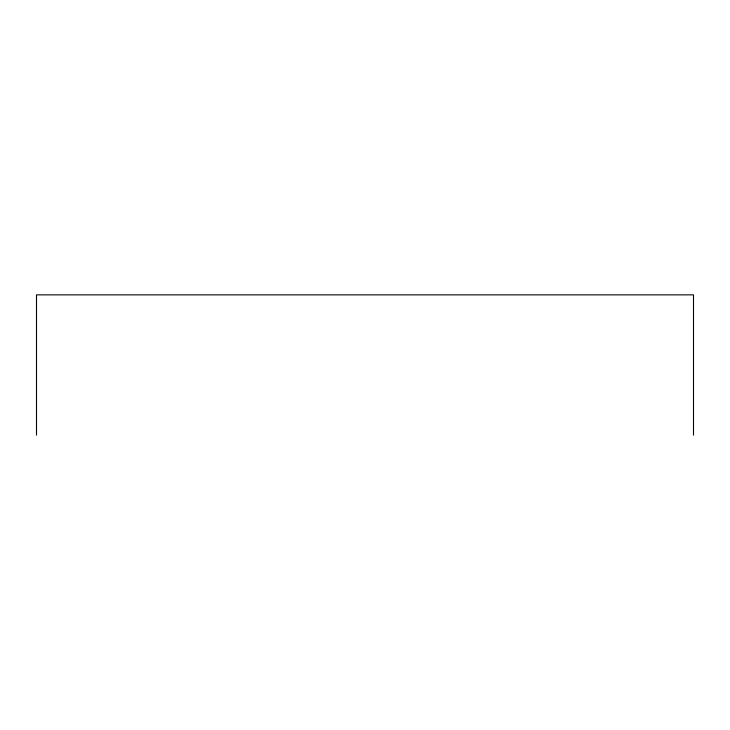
<?xml version="1.0" encoding="UTF-8"?>
<svg xmlns="http://www.w3.org/2000/svg" width="730" height="730" viewBox="0 0 730 730"><rect width="100%" height="100%" fill="white"/><g stroke="black" fill="none" stroke-linecap="round" stroke-linejoin="round"><path stroke-width="1.09" d="M693.5 435.144L693.5 294.856L36.5 294.856L36.5 435.144"/></g></svg>
